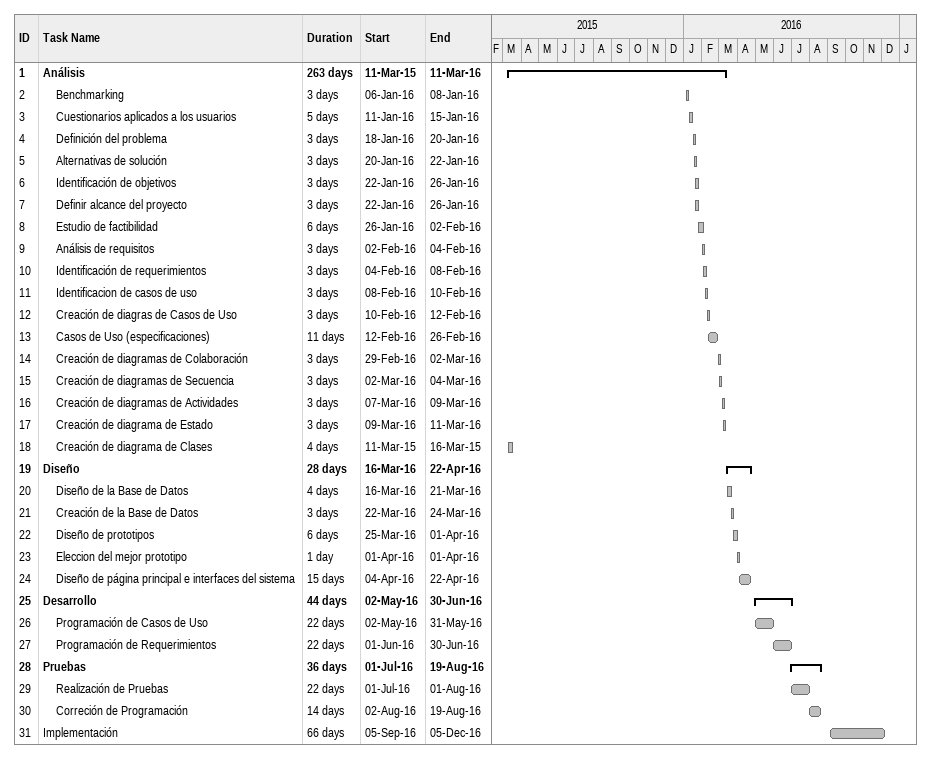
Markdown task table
| ID | Level | Task | Duration | Start | Finish |
|---|---|---|---|---|---|
| 1 | 1 | **Análisis** | 263d | 2015-03-11 | 2016-03-11 |
| 2 | 2 | Benchmarking | 3d | 2016-01-06 | 2016-01-08 |
| 3 | 2 | Cuestionarios aplicados a los usuarios | 5d | 2016-01-11 | 2016-01-15 |
| 4 | 2 | Definición del problema | 3d | 2016-01-18 | 2016-01-20 |
| 5 | 2 | Alternativas de solución | 3d | 2016-01-20 | 2016-01-22 |
| 6 | 2 | Identificación de objetivos | 3d | 2016-01-22 | 2016-01-26 |
| 7 | 2 | Definir alcance del proyecto | 3d | 2016-01-22 | 2016-01-26 |
| 8 | 2 | Estudio de factibilidad | 6d | 2016-01-26 | 2016-02-02 |
| 9 | 2 | Análisis de requisitos | 3d | 2016-02-02 | 2016-02-04 |
| 10 | 2 | Identificación de requerimientos | 3d | 2016-02-04 | 2016-02-08 |
| 11 | 2 | Identificacion de casos de uso | 3d | 2016-02-08 | 2016-02-10 |
| 12 | 2 | Creación de diagras de Casos de Uso | 3d | 2016-02-10 | 2016-02-12 |
| 13 | 2 | Casos de Uso (especificaciones) | 11d | 2016-02-12 | 2016-02-26 |
| 14 | 2 | Creación de diagramas de Colaboración | 3d | 2016-02-29 | 2016-03-02 |
| 15 | 2 | Creación de diagramas de Secuencia | 3d | 2016-03-02 | 2016-03-04 |
| 16 | 2 | Creación de diagramas de Actividades | 3d | 2016-03-07 | 2016-03-09 |
| 17 | 2 | Creación de diagrama de Estado | 3d | 2016-03-09 | 2016-03-11 |
| 18 | 2 | Creación de diagrama de Clases | 4d | 2015-03-11 | 2015-03-16 |
| 19 | 1 | **Diseño** | 28d | 2016-03-16 | 2016-04-22 |
| 20 | 2 | Diseño de la Base de Datos | 4d | 2016-03-16 | 2016-03-21 |
| 21 | 2 | Creación de la Base de Datos | 3d | 2016-03-22 | 2016-03-24 |
| 22 | 2 | Diseño de prototipos | 6d | 2016-03-25 | 2016-04-01 |
| 23 | 2 | Eleccion del mejor prototipo | 1d | 2016-04-01 | 2016-04-01 |
| 24 | 2 | Diseño de página principal e interfaces del sistema | 15d | 2016-04-04 | 2016-04-22 |
| 25 | 1 | **Desarrollo** | 44d | 2016-05-02 | 2016-06-30 |
| 26 | 2 | Programación de Casos de Uso | 22d | 2016-05-02 | 2016-05-31 |
| 27 | 2 | Programación de Requerimientos | 22d | 2016-06-01 | 2016-06-30 |
| 28 | 1 | **Pruebas** | 36d | 2016-07-01 | 2016-08-19 |
| 29 | 2 | Realización de Pruebas | 22d | 2016-07-01 | 2016-08-01 |
| 30 | 2 | Correción de Programación | 14d | 2016-08-02 | 2016-08-19 |
| 31 | 1 | Implementación | 66d | 2016-09-05 | 2016-12-05 |
